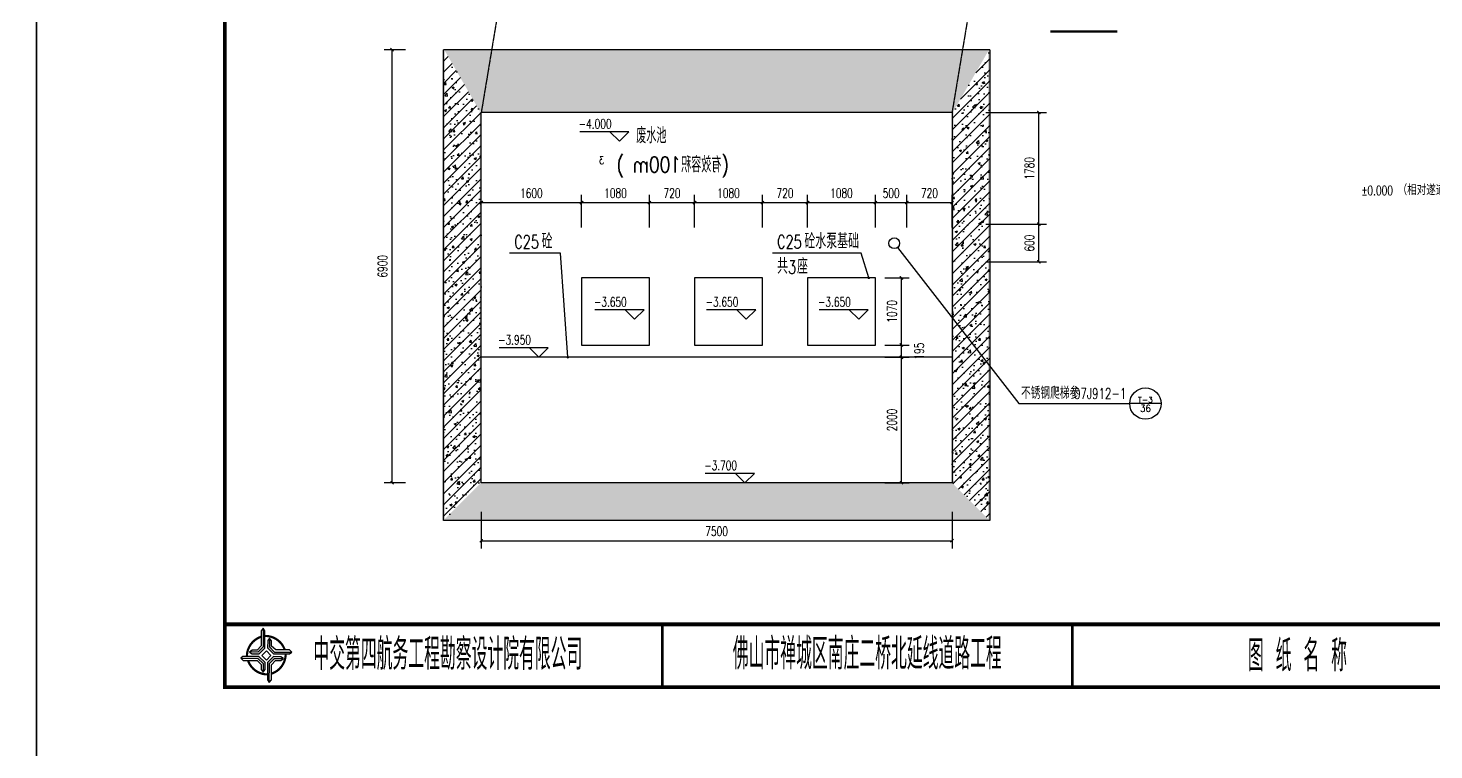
# Model space of a CAD drawing. Header units: millimetres. Extents: x -29538 to 115583, y -232866 to 15404.
# Drawn here: x 73399 to 95793, y -196479 to -184979 of the extents above; entities that cross this region are included whole.
import ezdxf
from ezdxf.enums import TextEntityAlignment as Align

# ---------------------------------------------------------------- set-up
doc = ezdxf.new("R2010")
doc.units = ezdxf.units.MM
doc.header["$LTSCALE"] = 10
doc.header["$MEASUREMENT"] = 0
doc.linetypes.add('DASH', pattern=[0.35, 0.25, -0.1])
for name, color, linetype in [('AXIS', 3, 'Continuous'), ('DIM_ELEV', 3, 'Continuous'), ('DIM_IDEN', 3, 'Continuous'), ('DIM_LEAD', 3, 'Continuous'), ('DIM_SYMB', 3, 'Continuous'), ('HIDE_B', 7, 'Continuous'), ('PUB_DIM', 3, 'Continuous'), ('PUB_HATCH', 8, 'Continuous'), ('PUB_TEXT', 7, 'Continuous'), ('PUB_WALL', 9, 'Continuous'), ('WALL', 9, 'Continuous'), ('图框', 7, 'Continuous'), ('标注', 4, 'Continuous')]:
    doc.layers.add(name, color=color, linetype=linetype)
doc.styles.add('_TCH_DIM', font='SIMPLEX', dxfattribs={"bigfont": 'GBCBIG'})
doc.styles.add('_TCH_LABEL', font='COMPLEX', dxfattribs={"bigfont": 'GBCBIG'})
doc.styles.add('DIM_FONT', font='SIMPLEX', dxfattribs={"width": 0.7, "bigfont": 'GBCBIG'})
doc.styles.add('HZTXT', font='SIMPLEX.shx', dxfattribs={"width": 0.8, "bigfont": 'gbhzfs.shx'})
doc.styles.get("Standard").update_dxf_attribs({"font": 'gbenor.shx', "width": 0.75, "bigfont": 'gbcbig.shx'})
doc.dimstyles.new('DIMN50', dxfattribs={"dimscale": 0.5, "dimtxt": 300, "dimasz": 100, "dimexe": 250, "dimexo": 300, "dimgap": 150, "dimtad": 1, "dimdec": 0, "dimzin": 0, "dimdsep": 46, "dimtxsty": 'DIM_FONT', "dimblk": 'ARCHTICK', "dimcen": 0.09, "dimclrt": 7, "dimazin": 2, "dimtfac": 1, "dimtdec": 0, "dimtix": 1, "dimtmove": 2, "dimatfit": 3, "dimldrblk": 'ARCHTICK', "dimfxl": 0, "dimtolj": 1, "dimtzin": 0, "dimarcsym": 0})
pattern_1 = [(45, (-45837, 98586.07), (-88.38835, 88.38835), []), (50, (-45837, 98586.07), (358.6301, -31.3761), [37.5, -412.5]), (355, (-45837, 98586.07), (-69.3757, 376.096), [30, -330]), (100.4514, (-45807.12, 98583.46), (289.2547, 344.7198), [31.8701, -350.571]), (46.1842, (-45837, 98686.07), (533.6205, -82.7595), [56.25, -618.75]), (96.6356, (-45792.53, 98679.2), (467.3314, 487.059), [47.805, -525.8565]), (351.1842, (-45837, 98686.07), (467.331, 487.0593), [45, -495]), (21, (-45787, 98661.07), (298.4535, -201.3094), [37.5, -412.5]), (326, (-45787, 98661.07), (121.6577, 362.575), [30, -330]), (71.4514, (-45762.13, 98644.3), (420.1113, 161.2652), [31.8701, -350.571]), (37.5, (-45837, 98586.07), (6.07993, 166.44693), [0, -326, 0, -335, 0, -331.25]), (7.5, (-45837, 98586.07), (131.53477, 197.20586), [0, -191, 0, -318.5, 0, -126.25]), (327.5, (-45948.5, 98586.07), (266.91122, -11.27744), [0, -125, 0, -390, 0, -517.5]), (317.5, (-45998.5, 98586.07), (291.5931, 50.0525), [0, -162.5, 0, -259, 0, -367.5])]

# ---------------------------------------------------------------- blocks, each defined once
blk = doc.blocks.new('tb')
at = {"lineweight": -3}
h = blk.add_hatch(color=256, dxfattribs=at)
h.paths.add_polyline_path([(-1.23, -0.13), (-3.78, -0.14), (-4.14, -0.41), (-1.4, -0.44), (-0.56, -1.24), (-0.54, -2.62), (-0.27, -2.2), (-0.26, -1.06)])
h.paths.add_polyline_path([(0.13, -1.08), (0.14, -3.86), (0.41, -4.26), (0.44, -1.24), (1.25, -0.43), (2.66, -0.43), (2.26, -0.16), (1.07, -0.15)])
h.paths.add_polyline_path([(1.08, 0.3), (3.62, 0.3), (4.02, 0.56), (1.25, 0.57), (0.43, 1.39), (0.43, 2.8), (0.16, 2.41), (0.15, 1.24)])
h.paths.add_polyline_path([(-0.28, 1.21), (-0.28, 3.99), (-0.56, 4.39), (-0.57, 1.41), (-1.38, 0.6), (-2.74, 0.56), (-2.33, 0.3), (-1.2, 0.29)])
for p, q in [((-0.56, 4.39), (-0.57, 1.41)), ((0.43, 2.8), (0.43, 1.39)), ((-1.38, 0.6), (-2.74, 0.56)), ((-0.57, 1.41), (-1.38, 0.6)), ((0.43, 1.39), (1.25, 0.57)), ((1.25, 0.57), (4.02, 0.56)), ((-4.14, -0.41), (-1.4, -0.44)), ((-1.4, -0.44), (-0.56, -1.24)), ((-0.56, -1.24), (-0.54, -2.62)), ((0.41, -4.26), (0.44, -1.24)), ((0.44, -1.24), (1.25, -0.43)), ((1.25, -0.43), (2.66, -0.43))]:
    blk.add_line(p, q, dxfattribs=at)
at = {"lineweight": -3, "const_width": 0.35, "flags": 128}
for points in [[(-0.9, 3.02, 0.324167), (-3.16, -0.14)], [(2.88, 0.92, 0.324403), (-0.24, 3.15)], [(0.75, -2.86, 0.325418), (3.02, 0.26)], [(-2.98, -0.76, 0.322976), (0.14, -2.98)]]:
    blk.add_lwpolyline(points, format="xyb", dxfattribs=at)
at = {"lineweight": -3, "flags": 128}
for points in [[(-0.9, 3.99), (-0.9, 1.58), (-1.53, 0.91), (-2.34, 0.91), (-2.74, 0.56), (-2.33, 0.3), (-1.2, 0.29), (-0.28, 1.21), (-0.28, 3.99), (-0.56, 4.39)], [(3.62, 0.92), (1.43, 0.92), (0.77, 1.54), (0.77, 2.38), (0.43, 2.8), (0.16, 2.41), (0.15, 1.24), (1.08, 0.3), (3.62, 0.3), (4.02, 0.56)], [(-0.04, 0.77), (0.68, 0.04), (-0.04, -0.69), (-0.77, 0.05)], [(-3.73, -0.76), (-1.54, -0.76), (-0.89, -1.39), (-0.89, -2.21), (-0.54, -2.62), (-0.27, -2.2), (-0.26, -1.06), (-1.23, -0.13), (-3.78, -0.14), (-4.14, -0.41)], [(0.75, -3.85), (0.75, -1.43), (1.4, -0.78), (2.26, -0.78), (2.66, -0.43), (2.26, -0.16), (1.07, -0.15), (0.13, -1.08), (0.14, -3.86), (0.41, -4.26)]]:
    blk.add_lwpolyline(points, close=True, dxfattribs=at)
blk = doc.blocks.new('rtt')
at = {"layer": 'PUB_TEXT', "ltscale": 250, "style": 'HZTXT', "width": 0.8}
blk.add_text('(有效容积100m )', height=250, rotation=359.9997, dxfattribs=at).set_placement((60359, -61156))
at = {"layer": 'PUB_TEXT', "ltscale": 150, "style": 'HZTXT', "width": 0.8}
blk.add_text('3', height=120, rotation=359.9997, dxfattribs=at).set_placement((62343, -61023))
blk = doc.blocks.new('_ArchTick')
at = {"color": 0, "linetype": 'ByBlock', "const_width": 0.4}
blk.add_lwpolyline([(-0.5, -0.5), (0.5, 0.5)], dxfattribs=at)
blk = doc.blocks.new('*D661')
at = {"layer": 'Defpoints', "color": 0}
for p in [(316069, -61365), (316483, -61365), (316069, -62435)]:
    blk.add_point(p, dxfattribs=at)
at = {"layer": 'PUB_DIM', "color": 0, "lineweight": -2}
for p, q in [((316219, -61365), (316608, -61365)), ((316483, -62435), (316483, -61365)), ((316219, -62435), (316608, -62435))]:
    blk.add_line(p, q, dxfattribs=at)
at = {"layer": 'PUB_DIM', "color": 0, "lineweight": -2, "xscale": 50, "yscale": 50, "zscale": 50}
for p, rotation in [((316483, -61365), 90), ((316483, -62435), 270)]:
    blk.add_blockref('_ArchTick', p, dxfattribs=dict(at, rotation=rotation))
at = {"layer": 'PUB_DIM', "color": 7, "insert": (316333, -61900), "char_height": 150, "attachment_point": 5, "rotation": 90, "style": 'DIM_FONT'}
blk.add_mtext('\\A1;1070', dxfattribs=at)
blk = doc.blocks.new('*D662')
at = {"layer": 'Defpoints', "color": 0}
for p in [(316069, -62435), (316483, -62435), (316069, -62630)]:
    blk.add_point(p, dxfattribs=at)
at = {"layer": 'PUB_DIM', "color": 0, "lineweight": -2}
for p, q in [((316219, -62435), (316608, -62435)), ((316483, -62630), (316483, -62435)), ((316219, -62630), (316608, -62630))]:
    blk.add_line(p, q, dxfattribs=at)
at = {"layer": 'PUB_DIM', "color": 0, "lineweight": -2, "xscale": 50, "yscale": 50, "zscale": 50}
for p, rotation in [((316483, -62435), 90), ((316483, -62630), 270)]:
    blk.add_blockref('_ArchTick', p, dxfattribs=dict(at, rotation=rotation))
at = {"layer": 'PUB_DIM', "color": 7, "insert": (316767, -62533), "char_height": 150, "attachment_point": 5, "rotation": 90, "style": 'DIM_FONT'}
blk.add_mtext('\\A1;195', dxfattribs=at)
blk = doc.blocks.new('*D663')
at = {"layer": 'Defpoints', "color": 0}
for p in [(316069, -62630), (316483, -62630), (316069, -64630)]:
    blk.add_point(p, dxfattribs=at)
at = {"layer": 'PUB_DIM', "color": 0, "lineweight": -2}
for p, q in [((316219, -62630), (316608, -62630)), ((316483, -64630), (316483, -62630)), ((316219, -64630), (316608, -64630))]:
    blk.add_line(p, q, dxfattribs=at)
at = {"layer": 'PUB_DIM', "color": 0, "lineweight": -2, "xscale": 50, "yscale": 50, "zscale": 50}
for p, rotation in [((316483, -62630), 90), ((316483, -64630), 270)]:
    blk.add_blockref('_ArchTick', p, dxfattribs=dict(at, rotation=rotation))
at = {"layer": 'PUB_DIM', "color": 7, "insert": (316333, -63630), "char_height": 150, "attachment_point": 5, "rotation": 90, "style": 'DIM_FONT'}
blk.add_mtext('\\A1;2000', dxfattribs=at)
blk = doc.blocks.new('*D664')
at = {"layer": 'Defpoints', "color": 0}
for p in [(317290, -60165), (316570, -60713), (317290, -60713)]:
    blk.add_point(p, dxfattribs=at)
at = {"layer": 'PUB_DIM', "color": 0, "lineweight": -2}
for p, q in [((316570, -60563), (316570, -60040)), ((316570, -60165), (317290, -60165)), ((317290, -60563), (317290, -60040))]:
    blk.add_line(p, q, dxfattribs=at)
at = {"layer": 'PUB_DIM', "color": 0, "lineweight": -2, "xscale": 50, "yscale": 50, "zscale": 50, "rotation": 180}
blk.add_blockref('_ArchTick', (316570, -60165), dxfattribs=at)
at = {"layer": 'PUB_DIM', "color": 0, "lineweight": -2, "xscale": 50, "yscale": 50, "zscale": 50}
blk.add_blockref('_ArchTick', (317290, -60165), dxfattribs=at)
at = {"layer": 'PUB_DIM', "color": 7, "insert": (316930, -60015), "char_height": 150, "attachment_point": 5, "style": 'DIM_FONT'}
blk.add_mtext('\\A1;720', dxfattribs=at)
blk = doc.blocks.new('*D665')
at = {"layer": 'Defpoints', "color": 0}
for p in [(316570, -60165), (316069, -60713), (316570, -60713)]:
    blk.add_point(p, dxfattribs=at)
at = {"layer": 'PUB_DIM', "color": 0, "lineweight": -2}
for p, q in [((316069, -60563), (316069, -60040)), ((316069, -60165), (316570, -60165)), ((316570, -60563), (316570, -60040))]:
    blk.add_line(p, q, dxfattribs=at)
at = {"layer": 'PUB_DIM', "color": 0, "lineweight": -2, "xscale": 50, "yscale": 50, "zscale": 50, "rotation": 180}
blk.add_blockref('_ArchTick', (316069, -60165), dxfattribs=at)
at = {"layer": 'PUB_DIM', "color": 0, "lineweight": -2, "xscale": 50, "yscale": 50, "zscale": 50}
blk.add_blockref('_ArchTick', (316570, -60165), dxfattribs=at)
at = {"layer": 'PUB_DIM', "color": 7, "insert": (316319, -60015), "char_height": 150, "attachment_point": 5, "style": 'DIM_FONT'}
blk.add_mtext('\\A1;500', dxfattribs=at)
blk = doc.blocks.new('*D666')
at = {"layer": 'Defpoints', "color": 0}
for p in [(316069, -60165), (314989, -60713), (316069, -60713)]:
    blk.add_point(p, dxfattribs=at)
at = {"layer": 'PUB_DIM', "color": 0, "lineweight": -2}
for p, q in [((314989, -60563), (314989, -60040)), ((314989, -60165), (316069, -60165)), ((316069, -60563), (316069, -60040))]:
    blk.add_line(p, q, dxfattribs=at)
at = {"layer": 'PUB_DIM', "color": 0, "lineweight": -2, "xscale": 50, "yscale": 50, "zscale": 50, "rotation": 180}
blk.add_blockref('_ArchTick', (314989, -60165), dxfattribs=at)
at = {"layer": 'PUB_DIM', "color": 0, "lineweight": -2, "xscale": 50, "yscale": 50, "zscale": 50}
blk.add_blockref('_ArchTick', (316069, -60165), dxfattribs=at)
at = {"layer": 'PUB_DIM', "color": 7, "insert": (315529, -60015), "char_height": 150, "attachment_point": 5, "style": 'DIM_FONT'}
blk.add_mtext('\\A1;1080', dxfattribs=at)
blk = doc.blocks.new('*D667')
at = {"layer": 'Defpoints', "color": 0}
for p in [(314989, -60165), (314269, -60713), (314989, -60713)]:
    blk.add_point(p, dxfattribs=at)
at = {"layer": 'PUB_DIM', "color": 0, "lineweight": -2}
for p, q in [((314269, -60563), (314269, -60040)), ((314269, -60165), (314989, -60165)), ((314989, -60563), (314989, -60040))]:
    blk.add_line(p, q, dxfattribs=at)
at = {"layer": 'PUB_DIM', "color": 0, "lineweight": -2, "xscale": 50, "yscale": 50, "zscale": 50, "rotation": 180}
blk.add_blockref('_ArchTick', (314269, -60165), dxfattribs=at)
at = {"layer": 'PUB_DIM', "color": 0, "lineweight": -2, "xscale": 50, "yscale": 50, "zscale": 50}
blk.add_blockref('_ArchTick', (314989, -60165), dxfattribs=at)
at = {"layer": 'PUB_DIM', "color": 7, "insert": (314629, -60015), "char_height": 150, "attachment_point": 5, "style": 'DIM_FONT'}
blk.add_mtext('\\A1;720', dxfattribs=at)
blk = doc.blocks.new('*D668')
at = {"layer": 'Defpoints', "color": 0}
for p in [(314269, -60165), (313189, -60713), (314269, -60713)]:
    blk.add_point(p, dxfattribs=at)
at = {"layer": 'PUB_DIM', "color": 0, "lineweight": -2}
for p, q in [((313189, -60563), (313189, -60040)), ((313189, -60165), (314269, -60165)), ((314269, -60563), (314269, -60040))]:
    blk.add_line(p, q, dxfattribs=at)
at = {"layer": 'PUB_DIM', "color": 0, "lineweight": -2, "xscale": 50, "yscale": 50, "zscale": 50, "rotation": 180}
blk.add_blockref('_ArchTick', (313189, -60165), dxfattribs=at)
at = {"layer": 'PUB_DIM', "color": 0, "lineweight": -2, "xscale": 50, "yscale": 50, "zscale": 50}
blk.add_blockref('_ArchTick', (314269, -60165), dxfattribs=at)
at = {"layer": 'PUB_DIM', "color": 7, "insert": (313729, -60015), "char_height": 150, "attachment_point": 5, "style": 'DIM_FONT'}
blk.add_mtext('\\A1;1080', dxfattribs=at)
blk = doc.blocks.new('*D669')
at = {"layer": 'Defpoints', "color": 0}
for p in [(313189, -60165), (312469, -60713), (313189, -60713)]:
    blk.add_point(p, dxfattribs=at)
at = {"layer": 'PUB_DIM', "color": 0, "lineweight": -2}
for p, q in [((312469, -60563), (312469, -60040)), ((312469, -60165), (313189, -60165)), ((313189, -60563), (313189, -60040))]:
    blk.add_line(p, q, dxfattribs=at)
at = {"layer": 'PUB_DIM', "color": 0, "lineweight": -2, "xscale": 50, "yscale": 50, "zscale": 50, "rotation": 180}
blk.add_blockref('_ArchTick', (312469, -60165), dxfattribs=at)
at = {"layer": 'PUB_DIM', "color": 0, "lineweight": -2, "xscale": 50, "yscale": 50, "zscale": 50}
blk.add_blockref('_ArchTick', (313189, -60165), dxfattribs=at)
at = {"layer": 'PUB_DIM', "color": 7, "insert": (312829, -60015), "char_height": 150, "attachment_point": 5, "style": 'DIM_FONT'}
blk.add_mtext('\\A1;720', dxfattribs=at)
blk = doc.blocks.new('*D670')
at = {"layer": 'Defpoints', "color": 0}
for p in [(312469, -60165), (311389, -60713), (312469, -60713)]:
    blk.add_point(p, dxfattribs=at)
at = {"layer": 'PUB_DIM', "color": 0, "lineweight": -2}
for p, q in [((311389, -60563), (311389, -60040)), ((311389, -60165), (312469, -60165)), ((312469, -60563), (312469, -60040))]:
    blk.add_line(p, q, dxfattribs=at)
at = {"layer": 'PUB_DIM', "color": 0, "lineweight": -2, "xscale": 50, "yscale": 50, "zscale": 50, "rotation": 180}
blk.add_blockref('_ArchTick', (311389, -60165), dxfattribs=at)
at = {"layer": 'PUB_DIM', "color": 0, "lineweight": -2, "xscale": 50, "yscale": 50, "zscale": 50}
blk.add_blockref('_ArchTick', (312469, -60165), dxfattribs=at)
at = {"layer": 'PUB_DIM', "color": 7, "insert": (311929, -60015), "char_height": 150, "attachment_point": 5, "style": 'DIM_FONT'}
blk.add_mtext('\\A1;1080', dxfattribs=at)
blk = doc.blocks.new('*D671')
at = {"layer": 'Defpoints', "color": 0}
for p in [(311389, -60165), (309790, -60713), (311389, -60713)]:
    blk.add_point(p, dxfattribs=at)
at = {"layer": 'PUB_DIM', "color": 0, "lineweight": -2}
for p, q in [((309790, -60563), (309790, -60040)), ((309790, -60165), (311389, -60165)), ((311389, -60563), (311389, -60040))]:
    blk.add_line(p, q, dxfattribs=at)
at = {"layer": 'PUB_DIM', "color": 0, "lineweight": -2, "xscale": 50, "yscale": 50, "zscale": 50, "rotation": 180}
blk.add_blockref('_ArchTick', (309790, -60165), dxfattribs=at)
at = {"layer": 'PUB_DIM', "color": 0, "lineweight": -2, "xscale": 50, "yscale": 50, "zscale": 50}
blk.add_blockref('_ArchTick', (311389, -60165), dxfattribs=at)
at = {"layer": 'PUB_DIM', "color": 7, "insert": (310589, -60015), "char_height": 150, "attachment_point": 5, "style": 'DIM_FONT'}
blk.add_mtext('\\A1;1600', dxfattribs=at)
blk = doc.blocks.new('*D672')
at = {"layer": 'Defpoints', "color": 0}
for p in [(317680, -58730), (318672, -58730), (317680, -60510)]:
    blk.add_point(p, dxfattribs=at)
at = {"layer": 'PUB_DIM', "color": 0, "lineweight": -2}
for p, q in [((317830, -58730), (318797, -58730)), ((318672, -60510), (318672, -58730)), ((317830, -60510), (318797, -60510))]:
    blk.add_line(p, q, dxfattribs=at)
at = {"layer": 'PUB_DIM', "color": 0, "lineweight": -2, "xscale": 50, "yscale": 50, "zscale": 50}
for p, rotation in [((318672, -58730), 90), ((318672, -60510), 270)]:
    blk.add_blockref('_ArchTick', p, dxfattribs=dict(at, rotation=rotation))
at = {"layer": 'PUB_DIM', "color": 7, "insert": (318522, -59620), "char_height": 150, "attachment_point": 5, "rotation": 90, "style": 'DIM_FONT'}
blk.add_mtext('\\A1;1780', dxfattribs=at)
blk = doc.blocks.new('*D673')
at = {"layer": 'Defpoints', "color": 0}
for p in [(317680, -60510), (318672, -60510), (317680, -61110)]:
    blk.add_point(p, dxfattribs=at)
at = {"layer": 'PUB_DIM', "color": 0, "lineweight": -2}
for p, q in [((317830, -60510), (318797, -60510)), ((318672, -61110), (318672, -60510)), ((317830, -61110), (318797, -61110))]:
    blk.add_line(p, q, dxfattribs=at)
at = {"layer": 'PUB_DIM', "color": 0, "lineweight": -2, "xscale": 50, "yscale": 50, "zscale": 50}
for p, rotation in [((318672, -60510), 90), ((318672, -61110), 270)]:
    blk.add_blockref('_ArchTick', p, dxfattribs=dict(at, rotation=rotation))
at = {"layer": 'PUB_DIM', "color": 7, "insert": (318522, -60810), "char_height": 150, "attachment_point": 5, "rotation": 90, "style": 'DIM_FONT'}
blk.add_mtext('\\A1;600', dxfattribs=at)
blk = doc.blocks.new('*D695')
at = {"layer": 'Defpoints', "color": 0}
for p in [(309790, -64941), (317290, -64941), (317290, -65553)]:
    blk.add_point(p, dxfattribs=at)
at = {"layer": 'PUB_DIM', "color": 0, "lineweight": -2}
for p, q in [((309790, -65091), (309790, -65678)), ((317290, -65091), (317290, -65678)), ((309790, -65553), (317290, -65553))]:
    blk.add_line(p, q, dxfattribs=at)
at = {"layer": 'PUB_DIM', "color": 0, "lineweight": -2, "xscale": 50, "yscale": 50, "zscale": 50, "rotation": 180}
blk.add_blockref('_ArchTick', (309790, -65553), dxfattribs=at)
at = {"layer": 'PUB_DIM', "color": 0, "lineweight": -2, "xscale": 50, "yscale": 50, "zscale": 50}
blk.add_blockref('_ArchTick', (317290, -65553), dxfattribs=at)
at = {"layer": 'PUB_DIM', "color": 7, "insert": (313540, -65403), "char_height": 150, "attachment_point": 5, "style": 'DIM_FONT'}
blk.add_mtext('\\A1;7500', dxfattribs=at)
blk = doc.blocks.new('*D696')
at = {"layer": 'AXIS', "color": 0, "lineweight": -2}
for p, q in [((308586, -57730), (308244, -57730)), ((308369, -64630), (308369, -57730)), ((308586, -64630), (308244, -64630))]:
    blk.add_line(p, q, dxfattribs=at)
at = {"layer": 'Defpoints', "color": 0}
for p in [(308369, -57730), (308736, -57730), (308736, -64630)]:
    blk.add_point(p, dxfattribs=at)
at = {"layer": 'AXIS', "color": 0, "lineweight": -2, "xscale": 50, "yscale": 50, "zscale": 50}
for p, rotation in [((308369, -57730), 90), ((308369, -64630), 270)]:
    blk.add_blockref('_ArchTick', p, dxfattribs=dict(at, rotation=rotation))
at = {"layer": 'AXIS', "color": 7, "insert": (308219, -61180), "char_height": 150, "attachment_point": 5, "rotation": 90, "style": 'DIM_FONT'}
blk.add_mtext('\\A1;6900', dxfattribs=at)
blk = doc.blocks.new('A$C116761DF')
at = {"layer": 'PUB_HATCH'}
h = blk.add_hatch(dxfattribs=at)
h.set_pattern_fill('钢筋混凝土', color=256, scale=50, style=0)
h.set_pattern_definition(pattern_1)
h.paths.add_polyline_path([(6484.4, 33356), (7084.4, 33956), (7084.4, 39856), (7059.4, 39881), (6509.4, 40831), (6484.4, 40856)])
h = blk.add_hatch(dxfattribs=at)
h.set_pattern_fill('钢筋混凝土', color=256, scale=50, style=0)
h.set_pattern_definition(pattern_1)
h.paths.add_polyline_path([(14609.3, 39881), (15159.3, 40831), (15184.3, 40856), (6484.4, 40856), (6509.4, 40831), (7059.4, 39881), (7084.4, 39856), (14584.3, 39856)])
h = blk.add_hatch(dxfattribs=at)
h.set_pattern_fill('钢筋混凝土', color=256, scale=50, style=0)
h.set_pattern_definition(pattern_1)
h.paths.add_polyline_path([(15159.3, 40831), (14609.3, 39881), (14584.3, 39856), (14584.3, 33956), (15184.3, 33356), (15184.3, 40856)])
h = blk.add_hatch(dxfattribs=at)
h.set_pattern_fill('钢筋混凝土', color=256, scale=50, style=0)
h.set_pattern_definition(pattern_1)
h.paths.add_polyline_path([(15184.3, 33356), (14584.3, 33956), (7084.4, 33956), (6484.4, 33356)])
at = {"layer": 'PUB_WALL'}
for points in [[(6484.4, 33356), (6484.4, 40856), (6509.4, 40831), (6509.4, 33381)], [(15184.3, 40856), (6484.4, 40856), (6509.4, 40831), (15159.3, 40831)], [(15184.3, 40856), (15184.3, 33356), (15159.3, 33381), (15159.3, 40831)], [(7084.4, 33956), (7084.4, 39856), (7059.4, 39881), (7059.4, 33931)], [(14584.3, 39856), (7084.4, 39856), (7059.4, 39881), (14609.3, 39881)], [(14584.3, 39856), (14584.3, 33956), (14609.3, 33931), (14609.3, 39881)], [(14584.3, 33956), (7084.4, 33956), (7059.4, 33931), (14609.3, 33931)], [(15184.3, 33356), (6484.4, 33356), (6509.4, 33381), (15159.3, 33381)]]:
    blk.add_hatch(color=256, dxfattribs=at).paths.add_polyline_path(points)
at = {"linetype": 'DASH'}
for p, q in [((8762.9, 49941.4), (7084.4, 39856)), ((16262.9, 49926.4), (14584.3, 39856))]:
    blk.add_line(p, q, dxfattribs=at)
blk.add_line((14584.3, 35956), (7084.4, 35956))
for points in [[(9763.9, 37221), (8683.9, 37221), (8683.9, 36151), (9763.9, 36151)], [(11563.9, 37221), (10483.9, 37221), (10483.9, 36151), (11563.9, 36151)], [(13363.9, 37221), (12283.9, 37221), (12283.9, 36151), (13363.9, 36151)]]:
    blk.add_lwpolyline(points, close=True)
at = {"layer": 'DIM_ELEV'}
for p, q in [((9435.8, 39549.4), (8653.3, 39549.4)), ((9285.8, 39399.4), (9135.8, 39549.4)), ((9285.8, 39399.4), (9435.8, 39549.4)), ((9678.8, 36711.3), (8896.3, 36711.3)), ((9528.8, 36561.3), (9378.8, 36711.3)), ((9528.8, 36561.3), (9678.8, 36711.3)), ((11456.8, 36711.3), (10674.3, 36711.3)), ((11306.8, 36561.3), (11156.8, 36711.3)), ((11306.8, 36561.3), (11456.8, 36711.3)), ((13248.1, 36711.3), (12465.6, 36711.3)), ((13098.1, 36561.3), (12948.1, 36711.3)), ((13098.1, 36561.3), (13248.1, 36711.3)), ((8152.1, 36106), (7369.6, 36106)), ((8002.1, 35956), (7852.1, 36106)), ((8002.1, 35956), (8152.1, 36106)), ((11435.4, 34106), (10652.9, 34106)), ((11285.4, 33956), (11135.4, 34106)), ((11285.4, 33956), (11435.4, 34106))]:
    blk.add_line(p, q, dxfattribs=at)
at = {"layer": 'DIM_IDEN'}
for p, q in [((13717, 37704.8), (15646.3, 35218)), ((15646.3, 35218), (17415.6, 35218)), ((17915.6, 35218), (17415.6, 35218))]:
    blk.add_line(p, q, dxfattribs=at)
for centre, radius in [((13664.3, 37772.8), 86), ((17665.6, 35218), 250)]:
    blk.add_circle(centre, radius, dxfattribs=at)
at = {"layer": 'DIM_LEAD'}
for p, q in [((8345, 37612.6), (7536.1, 37612.6)), ((8465.3, 35956), (8345, 37612.6)), ((8465.3, 35956), (8345, 37612.6)), ((13138.3, 37612.6), (11722.7, 37612.6)), ((13258.6, 37221), (13138.3, 37612.6)), ((13258.6, 37221), (13138.3, 37612.6))]:
    blk.add_line(p, q, dxfattribs=at)
at = {"layer": 'DIM_LEAD', "const_width": 20}
for points in [[(13261.6, 37211.4, 1), (13255.7, 37230.5, 1)], [(13261.6, 37211.4, 1), (13255.7, 37230.5, 1)], [(8466, 35946, 1), (8464.5, 35965.9, 1)], [(8466, 35946, 1), (8464.5, 35965.9, 1)]]:
    blk.add_lwpolyline(points, format="xyb", close=True, dxfattribs=at)
at = {"layer": 'DIM_SYMB', "const_width": 35}
blk.add_lwpolyline([(16152.8, 41146.3), (17215.6, 41146.3)], dxfattribs=at)
at = {"layer": 'DIM_SYMB'}
blk.add_lwpolyline([(11072.9, 34804.6, 0, 0, 0), (11072.9, 35235.2, 40, 0, 0), (11072.9, 35385.2, 0, 0, 0)], format="xyseb", dxfattribs=at)
at = {"layer": 'HIDE_B', "flags": 128}
blk.add_lwpolyline([(3000, 31700), (3000, 31700), (3000, 31700), (3000, 58400), (3000, 58400), (3000, 58400), (41000, 58400), (41000, 58400), (41000, 58400), (41000, 58400), (41000, 58400), (41000, 58400), (41000, 31700), (41000, 31700), (3000, 31700)], close=True, dxfattribs=at)
at = {"layer": 'WALL'}
for p, q in [((6484.4, 33356), (6484.4, 40856)), ((15184.3, 40856), (6484.4, 40856)), ((15184.3, 40856), (15184.3, 33356)), ((7084.4, 33956), (7084.4, 39856)), ((14584.3, 39856), (7084.4, 39856)), ((14584.3, 39856), (14584.3, 33956)), ((14584.3, 33956), (7084.4, 33956)), ((15184.3, 33356), (6484.4, 33356))]:
    blk.add_line(p, q, dxfattribs=at)
at = {"layer": '图框', "linetype": 'Continuous'}
for points in [[(0, 29700), (0, 59400)], [(0, 0), (0, 29700)]]:
    blk.add_lwpolyline(points, dxfattribs=at)
at = {"layer": '图框', "linetype": 'Continuous', "const_width": 60}
for points in [[(41000, 58400), (3000, 58400), (3000, 30700), (41000, 30700), (41000, 58400)], [(3000, 31700), (41000, 31700)]]:
    blk.add_lwpolyline(points, dxfattribs=at)
at = {"layer": '图框', "const_width": 40}
for points in [[(9968.8, 31700), (9968.8, 30700)], [(16500, 30700), (16500, 31700)]]:
    blk.add_lwpolyline(points, dxfattribs=at)
at = {"xscale": -1}
blk.add_blockref('rtt', (71388.9, 100057.6), dxfattribs=at)
at = {"lineweight": -3, "xscale": 100, "yscale": 100, "zscale": 100}
blk.add_blockref('tb', (3667.4, 31200.5), dxfattribs=at)
at = {"layer": 'PUB_TEXT', "width": 0.705882}
for s, height, style, p in [('-4.000', 148.75, '_TCH_DIM', (8638.3, 39601.9)), ('%%P0.000', 148.75, '_TCH_DIM', (21103.4, 38539.5)), ('C25', 212.5, '_TCH_DIM', (7611.1, 37687.6)), ('C25', 212.5, '_TCH_DIM', (11797.7, 37687.6)), ('3', 212.5, '_TCH_DIM', (11973.3, 37287.6)), ('-3.650', 148.75, '_TCH_DIM', (8881.3, 36763.8)), ('-3.650', 148.75, '_TCH_DIM', (10659.3, 36763.8)), ('-3.650', 148.75, '_TCH_DIM', (12450.6, 36763.8)), ('-3.950', 148.75, '_TCH_DIM', (7354.6, 36158.5)), ('07J912-1', 170, '_TCH_LABEL', (16527, 35292.9)), ('-3.700', 148.75, '_TCH_DIM', (10637.9, 34158.5))]:
    blk.add_text(s, height=height, dxfattribs=dict(at, style=style)).set_placement(p)
at = {"layer": 'PUB_TEXT', "ltscale": 250, "style": 'HZTXT', "width": 0.8}
blk.add_text('废水池', height=250, rotation=0.00033, dxfattribs=at).set_placement((9554.4, 39365.8))
at = {"layer": 'PUB_TEXT'}
for s, height, style, p in [('（相对遂道设计标高', 168.79, '_TCH_DIM', (21683.4, 38539.5)), ('砼', 241.1, '_TCH_DIM', (8046.8, 37687.6)), ('砼水泵基础', 241.13, '_TCH_DIM', (12233.5, 37687.6)), ('共', 241.1, '_TCH_DIM', (11797.7, 37287.6)), ('座', 241.1, '_TCH_DIM', (12116.1, 37287.6)), ('不锈钢爬梯参', 192.91, '_TCH_LABEL', (15684.5, 35292.9))]:
    blk.add_text(s, height=height, dxfattribs=dict(at, style=style)).set_placement(p)
at = {"layer": 'PUB_TEXT', "style": '_TCH_LABEL'}
for s, height, p, p2 in [('T-3', 84.07, (17547.5, 35234.8), (17783.7, 35234.8)), ('36', 110.96, (17578.4, 35084.8), (17752.8, 35084.8))]:
    blk.add_text(s, height=height, dxfattribs=at).set_placement(p, p2, align=Align.FIT)
at = {"layer": '图框', "width": 0.7}
for s, p in [('中交第四航务工程勘察设计院有限公司', (6552.9, 31224.8)), ('佛山市禅城区南庄二桥北延线道路工程', (13234.4, 31231.5))]:
    blk.add_text(s, height=500, dxfattribs=at).set_placement(p, align=Align.MIDDLE_CENTER)
for tag, p in [('泵房平面图、立面图、1-1剖面图', (20087.2, 31200)), ('泵房2-2剖面图、门窗表', (20087.2, 1500))]:
    blk.add_attdef(tag, text='', height=500, dxfattribs=at).set_placement(p, align=Align.MIDDLE_CENTER)
at = {"layer": 'AXIS'}
dim = blk.add_aligned_dim(p1=(6030.4, 33956), p2=(6030.4, 40856), distance=366.9, dimstyle='DIMN50', dxfattribs=at)
dim.commit()
dim.dimension.update_dxf_attribs({"geometry": '*D696', "text_midpoint": (5513.4, 37406), "insert": (-302705.3, 98586.1)})
at = {"layer": 'PUB_DIM'}
for p1, p2, distance, picture, middle, set_off in [((14975.1, 38075.8), (14975.1, 39856), -991.7, '*D672', (15816.7, 38965.9), (-302705.3, 98586.1)), ((7084.3921, 37872.9314), (8683.9142, 37872.9314), 548.0223, '*D671', (7884.1532, 38570.9537), (-302705.2624, 98586.0708)), ((8683.9, 37872.9), (9763.9, 37872.9), 548, '*D670', (9223.9, 38571), (-302705.3, 98586.1)), ((9763.9, 37872.9), (10483.9, 37872.9), 548, '*D669', (10123.9, 38571), (-302705.3, 98586.1)), ((10483.9, 37872.9), (11563.9, 37872.9), 548, '*D668', (11023.9, 38571), (-302705.3, 98586.1)), ((11563.9, 37872.9), (12283.9, 37872.9), 548, '*D667', (11923.9, 38571), (-302705.3, 98586.1)), ((12283.9, 37872.9), (13363.9, 37872.9), 548, '*D666', (12823.9, 38571), (-302705.3, 98586.1)), ((13363.9, 37872.9), (13864.3, 37872.9), 548, '*D665', (13614.1, 38571), (-302705.3, 98586.1)), ((13864.3, 37872.9), (14584.3, 37872.9), 548, '*D664', (14224.3, 38571), (-302705.3, 98586.1)), ((14975.1, 37475.8), (14975.1, 38075.8), -991.7, '*D673', (15816.7, 37775.8), (-302705.3, 98586.1)), ((13363.9, 36151), (13363.9, 37221), -413.9, '*D661', (13627.9, 36686), (-302705.3, 98586.1)), ((13363.9, 33956), (13363.9, 35956), -413.9, '*D663', (13627.9, 34956), (-302705.3, 98586.1)), ((7084.4, 33645.2), (14584.3, 33645.2), -612.4, '*D695', (10834.3, 33182.8), (-302705.3, 98586.1))]:
    dim = blk.add_aligned_dim(p1=p1, p2=p2, distance=distance, dimstyle='DIMN50', dxfattribs=at)
    dim.commit()
    dim.dimension.update_dxf_attribs({"geometry": picture, "text_midpoint": middle, "insert": set_off})
dim = blk.add_linear_dim(base=(13777.9, 36151), p1=(13363.9, 35956), p2=(13363.9, 36151), angle=90, dimstyle='DIMN50', dxfattribs=at)
dim.commit()
dim.dimension.update_dxf_attribs({"geometry": '*D662', "text_midpoint": (14061.6, 36053.5), "dimtype": 129, "insert": (-302705.3, 98586.1)})

msp = doc.modelspace()

# ---------------------------------------------------------------- linework, layer by layer
at = {"layer": '标注'}
msp.add_lwpolyline([(-20766.26, -35766.07), (73532.6, -35766.07), (73532.6, -226179.33), (-20766.26, -226179.33)], close=True, dxfattribs=at)

# ---------------------------------------------------------------- block references
ref = msp.add_blockref('A$C116761DF', (73532.6, -226179.33), dxfattribs=at)
ref.add_attrib('泵房平面图、立面图、1-1剖面图', '图 纸 名 称', dxfattribs={"layer": '图框', "height": 500, "width": 0.7}).set_placement((93619.85, -194979.33), align=Align.MIDDLE_CENTER)

doc.saveas('drawing.dxf')
